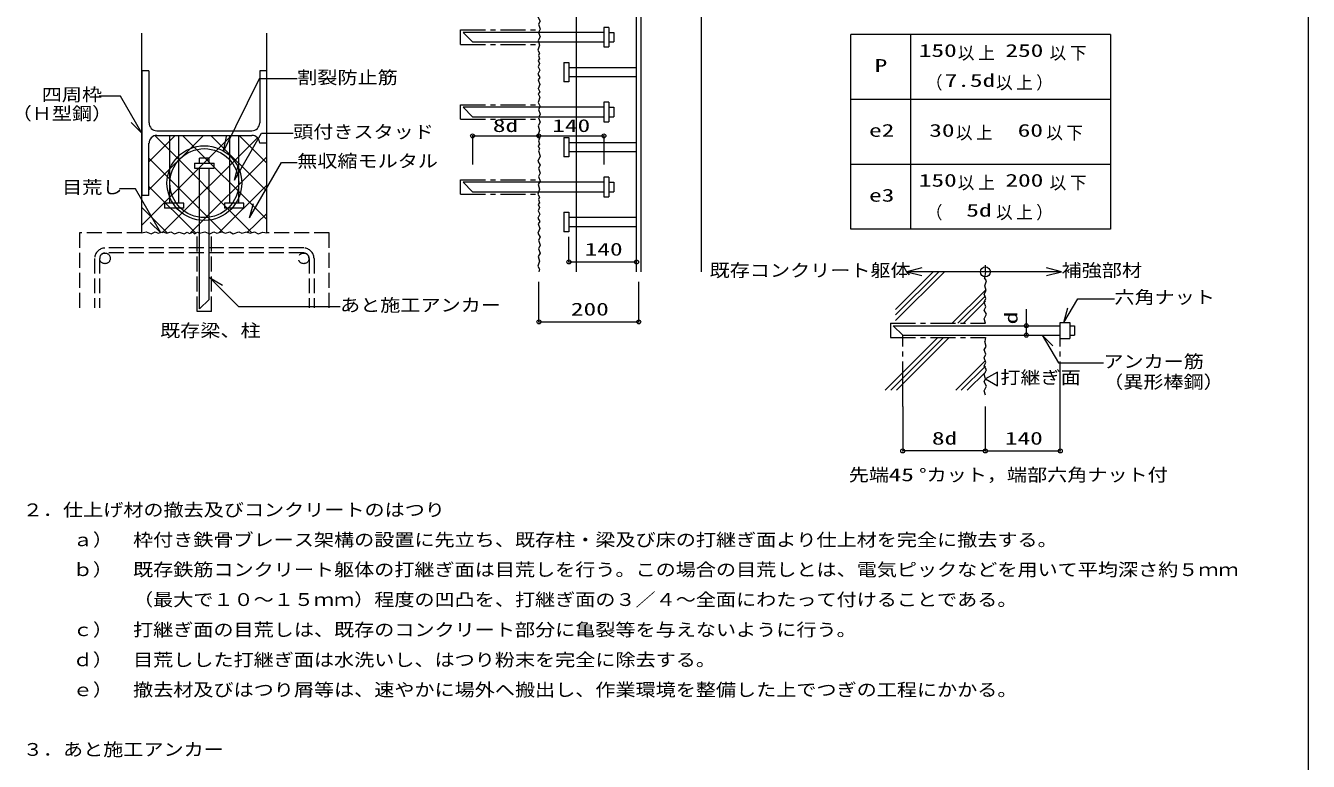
# Model space of a CAD drawing. Units: millimetres on the paper. Extents: x -397 to 404, y -278 to 276.
# Drawn here: x -155.6 to 101.2, y 9.2 to 156.6 of the extents above; entities that cross this region are included whole.
import ezdxf
from ezdxf.enums import TextEntityAlignment as Align

# ---------------------------------------------------------------- set-up
doc = ezdxf.new("R2010")
doc.units = ezdxf.units.MM
doc.header["$PDMODE"] = 32
doc.header["$PDSIZE"] = 0.8
for name, pattern in [('CHAIN1', [8, 5, -1, 1, -1]), ('CHAIN2', [12, 9, -1, 1, -1]), ('DASHED3', [4, 3, -1])]:
    doc.linetypes.add(name, pattern=pattern)
for name, color, linetype, lineweight in [('4-0_補助線', 4, 'Continuous', 9), ('4-2_躯体', 4, 'Continuous', 9), ('4-3_壁\u3000下地', 4, 'Continuous', 13), ('4-6', 4, 'Continuous', 9), ('4-7', 4, 'Continuous', 13), ('4-8_寸法', 3, 'Continuous', 18), ('4-9_文字', 5, 'Continuous', 25), ('4-A', 7, 'Continuous', 13), ('4-B', 3, 'Continuous', 18), ('4-E', 3, 'Continuous', 18), ('4-F', 2, 'Continuous', 18)]:
    doc.layers.add(name, color=color, linetype=linetype, lineweight=lineweight)
doc.layers.add('4-1_通り芯', color=4, linetype='Continuous')
doc.styles.add('ＭＳ ゴシック', font='')
doc.styles.get('ＭＳ ゴシック').set_extended_font_data('MS Gothic')

msp = doc.modelspace()

# ---------------------------------------------------------------- linework, layer by layer
at = {"layer": '4-0_補助線'}
for p, q in [((-66.15, 134.533), (-66.15, 128.775)), ((-53.01, 134.533), (-39.85, 134.533)), ((-39.85, 134.533), (-39.85, 128.775)), ((-46.85, 109.266), (-46.85, 114.286)), ((-33.31, 109.266), (-33.31, 114.286)), ((-46.85, 109.266), (-33.31, 109.266)), ((-52.85, 97.266), (-52.85, 105.266)), ((-32.85, 97.266), (-32.85, 105.266)), ((-52.85, 97.266), (-32.85, 97.266)), ((19.99, 80.306), (19.99, 71.406)), ((36.55, 71.406), (36.55, 80.306)), ((51.55, 71.406), (51.55, 80.306)), ((36.55, 71.406), (19.99, 71.406)), ((36.55, 71.406), (51.55, 71.406))]:
    msp.add_line(p, q, dxfattribs=at)
at = {"layer": '4-0_補助線', "linetype": 'CHAIN2'}
for p, q in [((19.99, 80.306), (19.99, 94.606)), ((51.55, 80.306), (51.55, 93.946))]:
    msp.add_line(p, q, dxfattribs=at)
at = {"layer": '4-0_補助線'}
for p in [(-66.15, 134.533), (-52.887, 134.533), (-39.85, 134.533), (-46.85, 109.266), (-33.31, 109.266), (-52.85, 97.266), (-32.85, 97.266), (19.99, 71.406), (36.55, 71.406), (51.55, 71.406)]:
    msp.add_point(p, dxfattribs=at)
at = {"layer": '4-2_躯体'}
for p, q in [((-52.71, 152.686), (-53.07, 151.706)), ((-108.85, 145.926), (-116.01, 131.486)), ((-101.25, 145.926), (-108.85, 145.926)), ((-136.65, 142.486), (-140.91, 142.486)), ((-132.35, 135.086), (-136.65, 142.486)), ((-132.35, 135.086), (-134.49, 137.206)), ((-116.01, 131.486), (-115.41, 134.426)), ((-113.83, 125.646), (-108.39, 135.046)), ((-108.39, 135.046), (-102.07, 135.046)), ((-66.15, 134.533), (-53.01, 134.533)), ((-52.71, 135.606), (-53.07, 134.626)), ((-113.83, 125.646), (-113.05, 128.546)), ((-133.65, 123.946), (-136.83, 123.946)), ((-128.57, 115.086), (-133.65, 123.946)), ((-52.71, 123.846), (-53.07, 122.866)), ((-110.79, 118.086), (-110.01, 120.986)), ((-128.57, 115.086), (-130.69, 117.206)), ((-52.71, 109.406), (-53.07, 108.426)), ((-53.07, 108.426), (-52.71, 107.826)), ((36.55, 107.286), (36.55, 108.626)), ((-118.83, 106.146), (-116.23, 104.646)), ((-52.71, 107.826), (-52.85, 107.266)), ((51.81, 107.286), (20.83, 107.286)), ((36.55, 107.286), (36.39, 106.066)), ((36.75, 105.466), (36.39, 106.066)), ((36.41, 104.466), (36.75, 105.466)), ((44.75, 94.606), (44.75, 99.846)), ((52.29, 97.166), (53.09, 100.066)), ((36.55, 94.106), (36.41, 93.306)), ((47.95, 94.606), (51.17, 89.046)), ((47.95, 94.606), (50.07, 92.486)), ((51.17, 89.046), (60.17, 89.046))]:
    msp.add_line(p, q, dxfattribs=at)
for points in [[(-52.63, 159.306), (-53.07, 158.346), (-52.63, 157.526), (-52.93, 156.886), (-52.63, 155.926), (-52.93, 155.206), (-52.63, 154.346)], [(-52.63, 154.346), (-53.03, 153.646), (-52.71, 152.686)], [(-53.07, 151.706), (-52.71, 151.106), (-52.97, 150.646), (-52.73, 149.966), (-53.01, 149.626), (-52.71, 149.026), (-53.03, 148.346)], [(-53.03, 148.346), (-52.69, 147.666), (-53.05, 146.906), (-52.65, 146.206), (-53.03, 145.746), (-52.67, 144.846), (-53.01, 143.946)], [(-53.01, 144.006), (-52.65, 143.326), (-53.01, 142.966), (-52.67, 142.306)], [(-52.67, 142.306), (-53.03, 141.186), (-52.63, 140.426)], [(-52.63, 140.426), (-52.93, 139.806), (-52.63, 138.846), (-52.93, 138.126), (-52.63, 137.246)], [(-52.63, 137.246), (-53.03, 136.546), (-52.71, 135.606)], [(-53.07, 134.626), (-52.71, 134.026), (-52.97, 133.566), (-52.73, 132.886), (-53.01, 132.546), (-52.71, 131.946)], [(-52.71, 131.946), (-52.91, 131.506), (-52.63, 130.446)], [(-110.79, 118.086), (-104.41, 129.186), (-101.25, 129.186)], [(-52.63, 130.446), (-53.07, 129.486), (-52.63, 128.666), (-52.93, 128.046), (-52.63, 127.086), (-52.93, 126.366), (-52.63, 125.486)], [(-52.63, 125.486), (-53.03, 124.786), (-52.71, 123.846)], [(-53.07, 122.866), (-52.71, 122.266), (-52.97, 121.806), (-52.73, 121.126), (-53.01, 120.786), (-52.71, 120.186), (-53.03, 119.506)], [(-53.03, 119.506), (-52.69, 118.826), (-53.05, 118.046), (-52.65, 117.346), (-53.03, 116.906), (-52.67, 115.986)], [(-52.67, 115.986), (-53.05, 115.026), (-52.63, 114.226)], [(-52.63, 114.226), (-52.93, 113.606), (-52.63, 112.646), (-52.93, 111.926), (-52.63, 111.046)], [(-52.63, 111.046), (-53.03, 110.346), (-52.71, 109.406)], [(23.85, 108.106), (20.83, 107.286), (23.85, 106.526)], [(48.79, 106.526), (51.81, 107.286), (48.79, 108.106)], [(-118.83, 106.146), (-113.01, 100.326), (-92.67, 100.326)], [(36.33, 102.826), (36.71, 103.526), (36.41, 104.466)], [(36.55, 97.006), (36.33, 97.866), (36.75, 98.826), (36.33, 99.646), (36.61, 100.266), (36.33, 101.246), (36.61, 101.966), (36.33, 102.826)], [(52.29, 97.166), (55.05, 101.906), (62.39, 101.906)], [(36.55, 85.826), (36.33, 86.706), (36.75, 87.666), (36.33, 88.486), (36.61, 89.106), (36.33, 90.066), (36.61, 90.786), (36.33, 91.666), (36.71, 92.366), (36.41, 93.306)], [(36.55, 82.566), (36.33, 83.446), (36.75, 84.406), (36.33, 85.226), (36.55, 85.826)]]:
    msp.add_lwpolyline(points, dxfattribs=at)
msp.add_lwpolyline([(38.95, 87.226), (36.55, 85.846), (38.95, 84.466)], close=True, dxfattribs=at)
msp.add_circle((36.55, 107.286), 1, dxfattribs=at)
for p in [(44.75, 96.486), (44.75, 94.606)]:
    msp.add_point(p, dxfattribs=at)
at = {"layer": '4-6'}
for p, q in [((-132.35, 116.646), (-114.39, 134.626)), ((-130.95, 123.706), (-120.03, 134.626)), ((-130.95, 129.346), (-125.67, 134.626)), ((-129.79, 134.586), (-110.31, 115.086)), ((-128.27, 115.086), (-109.23, 134.126)), ((-107.37, 117.766), (-124.21, 134.626)), ((-107.37, 123.446), (-118.55, 134.626)), ((-107.37, 129.086), (-112.91, 134.626)), ((-130.95, 130.046), (-115.99, 115.086)), ((-107.37, 130.346), (-122.59, 115.086)), ((-130.95, 124.406), (-121.63, 115.086)), ((-107.37, 124.686), (-116.97, 115.086)), ((-132.35, 120.166), (-127.27, 115.086)), ((-107.37, 118.946), (-111.31, 115.086)), ((28.35, 107.286), (18.57, 97.526)), ((27.21, 107.286), (18.57, 98.646)), ((26.07, 107.286), (18.57, 99.746)), ((36.55, 103.646), (29.91, 97.006)), ((36.55, 102.506), (31.05, 97.006)), ((36.55, 101.386), (32.19, 97.006)), ((16.47, 83.586), (27.01, 94.106)), ((17.63, 83.586), (28.15, 94.106)), ((18.75, 83.586), (29.27, 94.106)), ((30.61, 83.586), (36.55, 89.506)), ((31.71, 83.586), (36.55, 88.386)), ((32.87, 83.586), (36.55, 87.226))]:
    msp.add_line(p, q, dxfattribs=at)
for radius in [7.48, 6.9]:
    msp.add_circle((-119.85, 125.066), radius, dxfattribs=at)
at = {"layer": '4-7', "color": 6}
for p, q in [((9.61, 115.826), (9.61, 154.826)), ((61.63, 154.826), (9.61, 154.826)), ((21.63, 115.826), (21.63, 154.826)), ((61.63, 154.826), (61.63, 115.826)), ((61.63, 141.826), (9.61, 141.826)), ((61.63, 128.826), (9.61, 128.826)), ((61.63, 115.826), (9.61, 115.826))]:
    msp.add_line(p, q, dxfattribs=at)
at = {"layer": '4-8_寸法'}
for p, q in [((-47.85, 149.226), (-46.85, 149.226)), ((-47.85, 149.226), (-47.85, 145.326)), ((-46.85, 149.226), (-46.85, 145.326)), ((-46.85, 148.226), (-33.31, 148.226)), ((-46.85, 145.326), (-47.85, 145.326)), ((-33.31, 146.326), (-46.85, 146.326)), ((-126.81, 134.646), (-126.81, 121.066)), ((-124.93, 121.066), (-124.93, 134.646)), ((-114.81, 134.646), (-114.81, 121.066)), ((-112.93, 121.066), (-112.93, 134.646)), ((-47.85, 134.226), (-46.85, 134.226)), ((-47.85, 134.226), (-47.85, 130.326)), ((-46.85, 134.226), (-46.85, 130.326)), ((-46.85, 133.226), (-33.31, 133.226)), ((-33.31, 131.326), (-46.85, 131.326)), ((-46.85, 130.326), (-47.85, 130.326)), ((-127.81, 121.066), (-127.81, 120.066)), ((-123.93, 121.066), (-127.81, 121.066)), ((-123.93, 120.066), (-123.93, 121.066)), ((-115.81, 121.066), (-115.81, 120.066)), ((-111.93, 121.066), (-115.81, 121.066)), ((-111.93, 120.066), (-111.93, 121.066)), ((-123.93, 120.066), (-127.81, 120.066)), ((-111.93, 120.066), (-115.81, 120.066)), ((-47.85, 119.226), (-46.85, 119.226)), ((-47.85, 119.226), (-47.85, 115.326)), ((-46.85, 119.226), (-46.85, 115.326)), ((-46.85, 118.226), (-33.31, 118.226)), ((-33.31, 116.326), (-46.85, 116.326)), ((-46.85, 115.326), (-47.85, 115.326))]:
    msp.add_line(p, q, dxfattribs=at)
at = {"layer": '4-9_文字', "color": 7, "lineweight": 13}
for p, q in [((-132.35, 115.086), (-132.35, 155.086)), ((-107.37, 115.086), (-107.37, 155.086)), ((-124.89, 115.226), (-123.89, 114.886)), ((-114.07, 114.926), (-112.97, 115.306))]:
    msp.add_line(p, q, dxfattribs=at)
for points in [[(-132.35, 115.086), (-131.49, 115.306), (-130.53, 114.886), (-129.71, 115.306), (-129.09, 115.026), (-128.13, 115.306), (-127.39, 115.026), (-126.53, 115.306)], [(-126.53, 115.306), (-125.83, 114.926), (-124.89, 115.226)], [(-123.89, 114.886), (-123.31, 115.246), (-122.83, 114.966), (-122.15, 115.226), (-121.81, 114.926), (-121.21, 115.246)], [(-121.21, 115.246), (-120.79, 115.046), (-119.73, 115.306)], [(-119.73, 115.306), (-118.77, 114.886), (-117.95, 115.306), (-117.33, 115.026), (-116.37, 115.306), (-115.63, 115.026), (-114.77, 115.306), (-114.07, 114.926)], [(-112.97, 115.306), (-112.35, 115.026), (-111.37, 115.306), (-110.65, 115.026), (-109.79, 115.306), (-109.09, 114.926), (-108.13, 115.226), (-107.37, 115.086)]]:
    msp.add_lwpolyline(points, dxfattribs=at)
at = {"layer": '4-9_文字', "color": 7, "linetype": 'CHAIN1', "lineweight": 13}
msp.add_arc((-139.75, 109.986), 1.06, 90, 180, dxfattribs=at)
at = {"layer": '4-A', "linetype": 'DASHED3'}
for p, q in [((-121.31, 99.366), (-121.31, 115.086)), ((-118.41, 99.366), (-118.41, 115.086)), ((-99.95, 112.086), (-139.75, 112.086)), ((-99.95, 111.086), (-139.75, 111.086)), ((-141.87, 109.986), (-141.87, 100.086)), ((-140.85, 109.986), (-140.85, 100.086)), ((-98.85, 109.986), (-98.85, 100.086)), ((-97.85, 109.986), (-97.85, 100.086)), ((-118.41, 99.366), (-121.31, 99.366))]:
    msp.add_line(p, q, dxfattribs=at)
for points in [[(-132.35, 115.086), (-144.85, 115.086), (-144.85, 100.086)], [(-94.85, 100.086), (-94.85, 115.086), (-107.37, 115.086)]]:
    msp.add_lwpolyline(points, dxfattribs=at)
for centre in [(-139.75, 109.986), (-99.95, 109.986)]:
    msp.add_circle(centre, 1.06, dxfattribs=at)
for centre, radius, start, end in [((-139.75, 109.986), 2.06, 90, 180), ((-99.95, 109.986), 2.06, 0, 90), ((-99.95, 109.986), 1.06, 0, 90)]:
    msp.add_arc(centre, radius, start, end, dxfattribs=at)
at = {"layer": '4-B'}
for p, q in [((-45.35, 107.266), (-45.35, 193.286)), ((-33.31, 107.266), (-33.31, 181.226)), ((-32.41, 107.266), (-32.41, 180.346)), ((-20.37, 168.266), (-20.37, 107.266)), ((-130.95, 147.566), (-130.95, 137.126)), ((-108.75, 147.566), (-108.75, 137.126)), ((-107.37, 147.566), (-108.75, 147.566)), ((-107.37, 133.046), (-107.37, 147.566)), ((-129.35, 135.526), (-110.35, 135.526)), ((-129.35, 134.626), (-110.35, 134.626)), ((-130.95, 122.586), (-130.95, 133.046)), ((-107.37, 133.046), (-108.75, 133.046)), ((-130.95, 122.586), (-132.35, 122.586))]:
    msp.add_line(p, q, dxfattribs=at)
msp.add_lwpolyline([(-130.95, 147.566), (-132.35, 147.566), (-132.35, 122.586)], dxfattribs=at)
for centre, start, end in [((-129.35, 137.126), 180, 270), ((-110.35, 137.126), 270, 0), ((-129.35, 133.046), 90, 180), ((-110.35, 133.046), 0, 90)]:
    msp.add_arc(centre, 1.58, start, end, dxfattribs=at)
at = {"layer": '4-E', "color": 7, "linetype": 'CHAIN1', "lineweight": 13}
for p, q in [((-68.55, 155.746), (-52.85, 155.746)), ((-68.55, 152.846), (-68.55, 155.746)), ((-68.55, 152.846), (-52.85, 152.846)), ((-68.55, 140.746), (-52.85, 140.746)), ((-68.55, 137.846), (-68.55, 140.746)), ((-68.55, 137.846), (-52.85, 137.846)), ((-68.55, 125.746), (-52.85, 125.746)), ((-68.55, 122.826), (-68.55, 125.746)), ((-68.55, 122.826), (-52.85, 122.826)), ((17.57, 97.006), (36.55, 97.006)), ((17.57, 97.006), (17.57, 94.106)), ((17.57, 94.106), (36.55, 94.106))]:
    msp.add_line(p, q, dxfattribs=at)
at = {"layer": '4-E'}
for p, q in [((-39.85, 155.246), (-68.05, 155.246)), ((-66.15, 153.346), (-68.05, 155.246)), ((-38.85, 156.246), (-39.85, 156.246)), ((-39.85, 156.246), (-39.85, 152.346)), ((-38.85, 156.246), (-38.85, 152.346)), ((-38.85, 155.246), (-37.85, 155.246)), ((-37.85, 155.246), (-37.85, 153.346)), ((-66.15, 153.346), (-39.85, 153.346)), ((-39.85, 152.346), (-38.85, 152.346)), ((-38.85, 153.346), (-37.85, 153.346)), ((-39.85, 140.246), (-68.05, 140.246)), ((-66.15, 138.326), (-68.05, 140.246)), ((-38.85, 141.246), (-39.85, 141.246)), ((-39.85, 141.246), (-39.85, 137.346)), ((-38.85, 141.246), (-38.85, 137.346)), ((-38.85, 140.246), (-37.85, 140.246)), ((-37.85, 140.246), (-37.85, 138.346)), ((-66.15, 138.326), (-39.85, 138.326)), ((-39.85, 137.346), (-38.85, 137.346)), ((-38.85, 138.346), (-37.85, 138.346)), ((-121.81, 129.086), (-121.81, 128.086)), ((-121.81, 129.086), (-117.91, 129.086)), ((-118.91, 130.086), (-120.81, 130.086)), ((-120.81, 129.086), (-120.81, 130.086)), ((-118.91, 129.086), (-118.91, 130.086)), ((-117.91, 128.086), (-117.91, 129.086)), ((-121.81, 128.086), (-117.91, 128.086)), ((-120.81, 99.866), (-120.81, 128.086)), ((-118.91, 101.766), (-118.91, 128.086)), ((-38.85, 126.246), (-39.85, 126.246)), ((-39.85, 126.246), (-39.85, 122.326)), ((-38.85, 126.246), (-38.85, 122.326)), ((-39.85, 125.246), (-68.05, 125.246)), ((-66.15, 123.326), (-68.05, 125.246)), ((-66.15, 123.326), (-39.85, 123.326)), ((-38.85, 125.246), (-37.85, 125.246)), ((-38.85, 123.346), (-37.85, 123.346)), ((-37.85, 125.246), (-37.85, 123.346)), ((-39.85, 122.326), (-38.85, 122.326)), ((-118.91, 101.766), (-120.81, 99.866)), ((18.07, 96.486), (19.99, 94.606)), ((18.07, 96.486), (51.55, 96.486)), ((51.55, 93.946), (51.55, 97.166)), ((51.55, 97.166), (53.43, 97.166)), ((53.43, 97.166), (53.43, 93.946)), ((53.43, 96.486), (54.39, 96.486)), ((54.39, 96.486), (54.39, 94.606)), ((19.99, 94.606), (51.55, 94.606)), ((51.55, 93.946), (53.43, 93.946)), ((53.43, 94.606), (54.39, 94.606))]:
    msp.add_line(p, q, dxfattribs=at)
at = {"layer": '4-F'}
msp.add_line((101.221, -255.74), (101.221, 256.764), dxfattribs=at)

# ---------------------------------------------------------------- texts
at = {"layer": '4-0_補助線', "style": 'ＭＳ ゴシック', "width": 1.45}
for s, p in [('8d', (-62.08, 134.533)), ('140', (-50.18, 134.533)), ('140', (-43.68, 109.766)), ('200', (-46.45, 97.766)), ('8d', (25.845, 71.906)), ('140', (40.45, 71.906))]:
    msp.add_text(s, height=2.566, dxfattribs=at).set_placement(p, align=Align.BOTTOM_LEFT)
at = {"layer": '4-1_通り芯', "style": 'ＭＳ ゴシック', "width": 1.15}
for s, p in [('２．仕上げ材の撤去及びコンクリートのはつり', (-156.203, 57.567)), ('ａ）\u3000枠付き鉄骨ブレース架構の設置に先立ち、既存柱・梁及び床の打継ぎ面より仕上材を完全に撤去する。', (-146.203, 51.567)), ('ｂ）\u3000既存鉄筋コンクリート躯体の打継ぎ面は目荒しを行う。この場合の目荒しとは、電気ピックなどを用いて平均深さ約５ｍｍ', (-146.203, 45.587)), ('\u3000\u3000\u3000（最大で１０～１５ｍｍ）程度の凹凸を、打継ぎ面の３／４～全面にわたって付けることである。', (-146.203, 39.587)), ('ｃ）\u3000打継ぎ面の目荒しは、既存のコンクリート部分に亀裂等を与えないように行う。', (-146.203, 33.547)), ('ｄ）\u3000目荒しした打継ぎ面は水洗いし、はつり粉末を完全に除去する。', (-146.203, 27.527)), ('ｅ）\u3000撤去材及びはつり屑等は、速やかに場外へ搬出し、作業環境を整備した上でつぎの工程にかかる。', (-146.203, 21.527)), ('３．あと施工アンカー', (-156.203, 9.567))]:
    msp.add_text(s, height=2.566, dxfattribs=at).set_placement(p, align=Align.BOTTOM_LEFT)
at = {"layer": '4-3_壁\u3000下地', "style": 'ＭＳ ゴシック'}
for s, width, p in [('割裂防止筋', 1.15, (-101.25, 144.176)), ('四周枠', 1.15, (-152.41, 140.736)), ('（Ｈ型鋼）', 1.15, (-158.43, 136.963)), ('頭付きスタッド', 1.15, (-102.07, 133.296)), ('無収縮モルタル', 1.15, (-101.25, 127.436)), ('目荒し', 1.15, (-148.33, 122.196)), ('既存コンクリート躯体', 1.15, (-18.67, 105.536)), ('補強部材', 1.15, (51.81, 105.536)), ('六角ナット', 1.15, (62.39, 100.156)), ('あと施工アンカー', 1.15, (-92.67, 98.576)), ('既存梁、柱', 1.15, (-128.71, 93.486)), ('アンカー筋', 1.15, (60.17, 87.296)), ('打継ぎ面', 1.15, (39.55, 84.086)), ('（異形棒鋼）', 1.15, (60.13, 83.186)), ('先端 \u3000°カット，端部六角ナット付', 1.15, (9.201, 64.582)), ('45', 1.45, (17.17, 64.582))]:
    msp.add_text(s, height=2.566, dxfattribs=dict(at, width=width)).set_placement(p, align=Align.BOTTOM_LEFT)
at = {"layer": '4-3_壁\u3000下地', "style": 'ＭＳ ゴシック', "width": 1.45}
msp.add_text('d', height=2.566, rotation=90, dxfattribs=at).set_placement((43.75, 96.771), align=Align.BOTTOM_LEFT)
at = {"layer": '4-7', "style": 'ＭＳ ゴシック', "width": 1.45}
for s, p in [('150', (23.22, 149.576)), ('250', (40.562, 149.576)), ('P', (14.38, 146.576)), ('150', (23.22, 123.576)), ('200', (40.562, 123.576))]:
    msp.add_text(s, height=2.566, dxfattribs=at).set_placement(p, align=Align.BOTTOM_LEFT)
for s, rotation, p in [('7.5d', 0.001, (28.392, 143.576)), ('e2', 359.998, (13.255, 133.576)), ('30', 359.998, (25.311, 133.576)), ('60', 359.998, (43.019, 133.576)), ('e3', 0.002, (13.255, 120.576)), ('5d', 0.001, (32.729, 117.576))]:
    msp.add_text(s, height=2.566, rotation=rotation, dxfattribs=at).set_placement(p, align=Align.BOTTOM_LEFT)
at = {"layer": '4-7', "char_height": 2.566, "attachment_point": 7, "style": 'ＭＳ ゴシック'}
for insert in [(24.906, 149.576), (24.906, 123.576)]:
    msp.add_mtext('\\T1.23;\\W0.95;\\~\\~\\~以上\\~\\~\\~\\~\\~以下', dxfattribs=dict(at, insert=insert))
for s, insert, rotation in [('\\T1.21;\\W0.95;（\\~\\~\\~\\~\\~以上）', (24.63, 143.576), 0.001), ('\\T1.21;\\W0.95;\\~\\~\\~以上\u3000\\~\\~\\~以下', (24.63, 133.576), 359.998), ('\\T1.21;\\W0.95;（\\~\\~\\~\\~\\~以上）', (24.63, 117.576), 0.001)]:
    msp.add_mtext(s, dxfattribs=dict(at, insert=insert, rotation=rotation))

doc.saveas('drawing.dxf')
